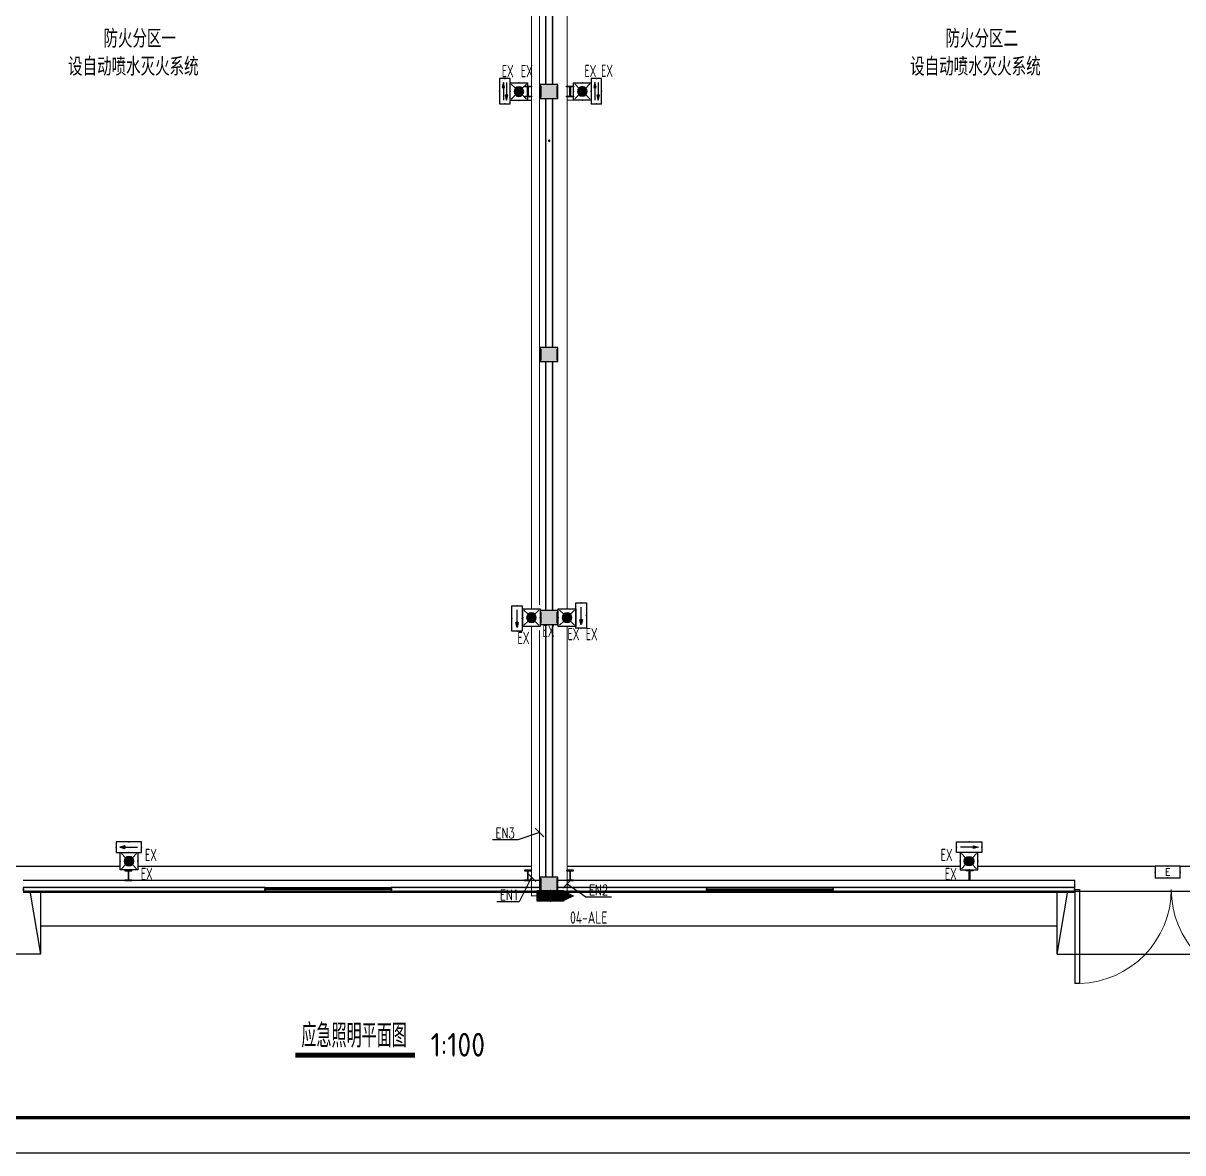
# Model space of a CAD drawing. Extents: x 4532298 to 10139194, y -639876 to -207028.
# Drawn here: x 4666582 to 4699663, y -350159 to -317948 of the extents above; entities that cross this region are included whole.
import ezdxf
from ezdxf.enums import TextEntityAlignment as Align

# ---------------------------------------------------------------- set-up
doc = ezdxf.new("R2010")
doc.units = 0
doc.header["$LTSCALE"] = 1000
doc.header["$MEASUREMENT"] = 0
doc.linetypes.add('DASH', pattern=[0.35, 0.25, -0.1])
doc.layers.get('0').update_dxf_attribs({"linetype": 'CONTINUOUS'})
for name, color, linetype in [('DIM-照明', 3, 'CONTINUOUS'), ('DIM_SYMB', 3, 'CONTINUOUS'), ('EQUIP-照明', 3, 'CONTINUOUS'), ('EQUIP-箱柜', 3, 'CONTINUOUS'), ('PUB_HATCH', 8, 'CONTINUOUS'), ('PUB_TEXT', 7, 'CONTINUOUS'), ('PUB_TITLE', 4, 'CONTINUOUS'), ('WIRE-照明', 1, 'CONTINUOUS'), ('建筑底图', 251, 'CONTINUOUS'), ('电气文字', 7, 'CONTINUOUS')]:
    doc.layers.add(name, color=color, linetype=linetype)
doc.styles.add('_HZTXT', font='txt.shx', dxfattribs={"width": 0.8, "bigfont": 'HZTXT.shx'})
doc.styles.add('_TCH_DIM', font='SIMPLEX', dxfattribs={"bigfont": 'GBCBIG'})
doc.styles.add('_TCH_LABEL', font='COMPLEX', dxfattribs={"bigfont": 'GBCBIG'})
doc.styles.add('_TEL_DIM', font='SIMPLEX', dxfattribs={"width": 0.8, "height": 3.5, "bigfont": 'HZTXT'})
doc.styles.add('SCEI', font='sceie.shx', dxfattribs={"width": 0.75, "bigfont": 'sceic.shx'})
doc.styles.add('sceic', font='sceie.shx', dxfattribs={"width": 0.67, "bigfont": 'sceic.shx'})
doc.styles.add('sceie', font='sceie.shx', dxfattribs={"width": 0.7, "bigfont": 'sceic.shx'})
doc.styles.get("Standard").update_dxf_attribs({"font": 'GBENOR', "bigfont": 'GBCBIG'})

# ---------------------------------------------------------------- blocks, each defined once
blk = doc.blocks.new('$TCHSYS$WIN2D')
for p, q in [((-0.5, 0.5), (0.5, 0.5)), ((-0.5, 0.5), (-0.5, -0.5)), ((0.5, 0.5), (0.5, -0.5)), ((0.5, 0.1667), (-0.5, 0.1667)), ((0.5, -0.1667), (-0.5, -0.1667)), ((-0.5, -0.5), (0.5, -0.5))]:
    blk.add_line(p, q)
blk = doc.blocks.new('$DorLib2D$00000002')
for p, q in [((-0.5, 0), (-0.5, 0.4875)), ((-0.475, 0.4875), (-0.5, 0.4875)), ((-0.475, 0), (-0.475, 0.4875)), ((0.475, 0), (0.475, 0.4875)), ((0.475, 0.4875), (0.5, 0.4875)), ((0.5, 0), (0.5, 0.4875)), ((-0.5, 0), (-0.475, 0)), ((0.5, 0), (0.475, 0))]:
    blk.add_line(p, q)
at = {"lineweight": 13}
for centre, start, end in [((-0.4875, 0), 0, 88.53072), ((0.4875, 0), 91.46928, 180)]:
    blk.add_arc(centre, 0.4875, start, end, dxfattribs=at)
blk = doc.blocks.new('_FZH')
blk.add_lwpolyline([(-0.5, -0.5), (0.5, -0.5), (0.5, 0.5), (-0.5, 0.5)], close=True)
at = {"layer": 'PUB_HATCH'}
blk.add_solid([(-0.5, -0.5), (0.5, -0.5), (-0.5, 0.5), (0.5, 0.5)], dxfattribs=at)
blk = doc.blocks.new('*X427')
at = {"color": 0}
for p, q in [((-250, 33), (-83, 200)), ((-250, 68), (-118, 200)), ((-250, 104), (-154, 200)), ((-250, 139), (-189, 200)), ((-250, 174), (-224, 200)), ((-247, 0), (-47, 200)), ((-212, 0), (-12, 200)), ((-177, 0), (23, 200)), ((-141, 0), (59, 200)), ((-106, 0), (94, 200)), ((-71, 0), (129, 200)), ((-35, 0), (165, 200)), ((0, 0), (200, 200)), ((35, 0), (235, 200)), ((71, 0), (250, 179)), ((106, 0), (250, 144)), ((141, 0), (250, 109)), ((177, 0), (250, 73)), ((212, 0), (250, 38)), ((247, 0), (250, 3))]:
    blk.add_line(p, q, dxfattribs=at)
blk = doc.blocks.new('$equip$00001421')
for p, q in [((0.75, 0.6), (-0.75, 0.6)), ((-0.75, 0.6), (-0.75, 0)), ((-0.75, 0), (0.75, 0)), ((0.75, 0), (0.75, 0.6))]:
    blk.add_line(p, q)
at = {"const_width": 0.6}
blk.add_lwpolyline([(-0.75, 0.3), (0.75, 0.3)], dxfattribs=at)
for p in [(-0.75, 0.3), (0, 0.6), (0, 0), (0.75, 0.3)]:
    blk.add_point(p)
at = {"xscale": 0.00300000000061118, "yscale": 0.00300000000061118, "zscale": 0.00300000000061118}
blk.add_blockref('*X427', (0, 0), dxfattribs=at)
at = {"style": '_TCH_LABEL', "flags": 9}
blk.add_attdef('A', (0, 0), '', height=0.00002, dxfattribs=at)
blk = doc.blocks.new('$equip_U$00000051(DK-xiezc)')
at = {"color": 7}
blk.add_lwpolyline([(0, -1.474, 0.6, 0, 0), (0, -2.093, 0, 0, 0)], format="xyseb", dxfattribs=at)
at = {"xscale": -1, "rotation": 270}
blk.add_blockref('$equip$00001421', (-0.3, -0.724), dxfattribs=at)
at = {"color": 7, "style": '_TEL_DIM', "flags": 1}
blk.add_attdef('A', text='', height=0.00002, dxfattribs=at).set_placement((0, 0), align=Align.MIDDLE_CENTER)
blk = doc.blocks.new('$equip$00002534')
for p, q in [((-0.72, 0.66), (-0.72, 0)), ((0.72, 0.66), (-0.72, 0.66)), ((-0.72, 0), (0.72, 0)), ((0.72, 0), (0.72, 0.66))]:
    blk.add_line(p, q)
at = {"const_width": 0.04}
blk.add_lwpolyline([(-0.72, 0.66), (-0.72, 0), (0.72, 0), (0.72, 0.66), (-0.72, 0.66), (-0.72, 0)], dxfattribs=at)
for p in [(-0.72, 0.33), (0, 0.66), (0, 0), (0.72, 0.33)]:
    blk.add_point(p)
at = {"color": 7, "style": '_TEL_DIM'}
blk.add_attdef('$TEXT$', text='', height=0.4, dxfattribs=at).set_placement((0, 0.33), align=Align.MIDDLE_CENTER)
at = {"color": 7, "style": '_TEL_DIM', "flags": 1}
blk.add_attdef('A', text='', height=0.00002, dxfattribs=at).set_placement((0, 0), align=Align.MIDDLE_CENTER)
blk = doc.blocks.new('$equip$00002604')
blk.add_hatch(color=256).paths.add_polyline_path([(0.275, 0.5, 1), (-0.274, 0.5, 1)])
for p, q in [((-0.429, 0.929), (-0.194, 0.694)), ((0.194, 0.694), (0.429, 0.929)), ((-0.429, 0.071), (-0.194, 0.306)), ((0.194, 0.306), (0.429, 0.071))]:
    blk.add_line(p, q)
at = {"const_width": 0.04}
blk.add_lwpolyline([(-0.5, 1), (-0.5, 0), (0.5, 0), (0.5, 1), (-0.5, 1), (-0.5, 0)], dxfattribs=at)
blk.add_lwpolyline([(-0.5, 1), (-0.5, 0), (0.5, 0), (0.5, 1)], close=True)
blk.add_circle((0, 0.5), 0.275)
for p in [(0, 1), (-0.5, 0.5), (0, 0), (0.5, 0.5)]:
    blk.add_point(p)
at = {"color": 7, "style": '_TEL_DIM', "flags": 1}
blk.add_attdef('A', text='', height=0.000025, dxfattribs=at).set_placement((0, 0), align=Align.MIDDLE_CENTER)
blk = doc.blocks.new('$equip$00002541')
blk.add_hatch(color=256).paths.add_polyline_path([(-0.24, 0.372), (-0.528, 0.3), (-0.24, 0.228)])
for p, q in [((-0.72, 0.6), (-0.72, 0)), ((0.72, 0.6), (-0.72, 0.6)), ((-0.72, 0), (0.72, 0)), ((-0.24, 0.372), (-0.528, 0.3)), ((-0.528, 0.3), (-0.24, 0.228)), ((-0.24, 0.372), (-0.24, 0.228)), ((0.72, 0), (0.72, 0.6))]:
    blk.add_line(p, q)
at = {"color": 7}
blk.add_line((-0.48, 0.3), (0.48, 0.3), dxfattribs=at)
at = {"const_width": 0.04}
blk.add_lwpolyline([(-0.72, 0.6), (-0.72, 0), (0.72, 0), (0.72, 0.6), (-0.72, 0.6), (-0.72, 0)], dxfattribs=at)
for p in [(-0.72, 0.3), (0, 0.6), (0, 0), (0.72, 0.3)]:
    blk.add_point(p)
at = {"color": 7, "style": '_TEL_DIM', "flags": 1}
blk.add_attdef('A', text='', height=0.00002, dxfattribs=at).set_placement((0, 0), align=Align.MIDDLE_CENTER)
blk = doc.blocks.new('$equip$00002542')
h = blk.add_hatch(color=256)
h.paths.add_polyline_path([(-0.215, 0.29), (-0.503, 0.218), (-0.215, 0.218)])
h.paths.add_polyline_path([(-0.215, 0.218), (-0.503, 0.218), (-0.215, 0.146)])
h.paths.add_polyline_path([(0.215, 0.472), (0.215, 0.328), (0.503, 0.4)])
for p, q in [((-0.72, 0.6), (-0.72, 0)), ((0.72, 0.6), (-0.72, 0.6)), ((-0.72, 0), (0.72, 0)), ((-0.215, 0.29), (-0.503, 0.218)), ((-0.503, 0.218), (-0.215, 0.146)), ((-0.215, 0.146), (-0.215, 0.29)), ((0.215, 0.472), (0.215, 0.328)), ((0.503, 0.4), (0.215, 0.472)), ((0.215, 0.328), (0.503, 0.4)), ((0.72, 0), (0.72, 0.6))]:
    blk.add_line(p, q)
at = {"color": 7}
for p, q in [((-0.505, 0.4), (0.455, 0.4)), ((-0.503, 0.218), (0.505, 0.218))]:
    blk.add_line(p, q, dxfattribs=at)
at = {"const_width": 0.04}
blk.add_lwpolyline([(-0.72, 0.6), (-0.72, 0), (0.72, 0), (0.72, 0.6), (-0.72, 0.6), (-0.72, 0)], dxfattribs=at)
for p in [(-0.72, 0.3), (0, 0.6), (0, 0), (0.72, 0.3)]:
    blk.add_point(p)
at = {"color": 7, "style": '_TEL_DIM', "flags": 1}
blk.add_attdef('A', text='', height=0.00002, dxfattribs=at).set_placement((0, 0), align=Align.MIDDLE_CENTER)

msp = doc.modelspace()

# ---------------------------------------------------------------- hatches: boundary and pattern name
at = {"layer": '建筑底图'}
for points in [[(4681482.4, -319698.3), (4681522.4, -319698.3), (4681522.4, -312598.3), (4681482.4, -312598.3)], [(4681642.4, -319698.3), (4681682.4, -319698.3), (4681682.4, -312598.3), (4681642.4, -312598.3)], [(4680992.4, -320032.3), (4681082.4, -320032.3), (4681082.4, -320048.3), (4680882.4, -320048.3), (4680882.4, -320032.3), (4680972.4, -320032.3), (4680972.4, -319764.3), (4680882.4, -319764.3), (4680882.4, -319748.3), (4681082.4, -319748.3), (4681082.4, -319764.3), (4680992.4, -319764.3)], [(4681832.4, -319698.3), (4681332.4, -319698.3), (4681372.4, -319738.3), (4681792.4, -319738.3)], [(4681332.4, -319698.3), (4681332.4, -320098.3), (4681372.4, -320058.3), (4681372.4, -319738.3)], [(4681832.4, -320098.3), (4681832.4, -319698.3), (4681792.4, -319738.3), (4681792.4, -320058.3)], [(4682192.4, -320032.3), (4682282.4, -320032.3), (4682282.4, -320048.3), (4682082.4, -320048.3), (4682082.4, -320032.3), (4682172.4, -320032.3), (4682172.4, -319764.3), (4682082.4, -319764.3), (4682082.4, -319748.3), (4682282.4, -319748.3), (4682282.4, -319764.3), (4682192.4, -319764.3)], [(4681332.4, -320098.3), (4681832.4, -320098.3), (4681792.4, -320058.3), (4681372.4, -320058.3)], [(4681482.4, -327198.3), (4681522.4, -327198.3), (4681522.4, -320098.3), (4681482.4, -320098.3)], [(4681642.4, -327198.3), (4681682.4, -327198.3), (4681682.4, -320098.3), (4681642.4, -320098.3)], [(4681832.4, -327198.3), (4681332.4, -327198.3), (4681372.4, -327238.3), (4681792.4, -327238.3)], [(4681332.4, -327198.3), (4681332.4, -327598.3), (4681372.4, -327558.3), (4681372.4, -327238.3)], [(4681832.4, -327598.3), (4681832.4, -327198.3), (4681792.4, -327238.3), (4681792.4, -327558.3)], [(4681332.4, -327598.3), (4681832.4, -327598.3), (4681792.4, -327558.3), (4681372.4, -327558.3)], [(4681482.4, -334698.3), (4681522.4, -334698.3), (4681522.4, -327598.3), (4681482.4, -327598.3)], [(4681642.4, -334698.3), (4681682.4, -334698.3), (4681682.4, -327598.3), (4681642.4, -327598.3)], [(4681832.4, -334698.3), (4681332.4, -334698.3), (4681372.4, -334738.3), (4681792.4, -334738.3)], [(4681332.4, -334698.3), (4681332.4, -335098.3), (4681372.4, -335058.3), (4681372.4, -334738.3)], [(4681832.4, -335098.3), (4681832.4, -334698.3), (4681792.4, -334738.3), (4681792.4, -335058.3)], [(4681332.4, -335098.3), (4681832.4, -335098.3), (4681792.4, -335058.3), (4681372.4, -335058.3)], [(4681482.4, -342298.3), (4681522.4, -342298.3), (4681522.4, -335098.3), (4681482.4, -335098.3)], [(4681642.4, -342298.3), (4681682.4, -342298.3), (4681682.4, -335098.3), (4681642.4, -335098.3)], [(4669592.4, -342114.3), (4669682.4, -342114.3), (4669682.4, -342098.3), (4669482.4, -342098.3), (4669482.4, -342114.3), (4669572.4, -342114.3), (4669572.4, -342382.3), (4669482.4, -342382.3), (4669482.4, -342398.3), (4669682.4, -342398.3), (4669682.4, -342382.3), (4669592.4, -342382.3)], [(4680992.4, -342114.3), (4681082.4, -342114.3), (4681082.4, -342098.3), (4680882.4, -342098.3), (4680882.4, -342114.3), (4680972.4, -342114.3), (4680972.4, -342382.3), (4680882.4, -342382.3), (4680882.4, -342398.3), (4681082.4, -342398.3), (4681082.4, -342382.3), (4680992.4, -342382.3)], [(4681832.4, -342298.3), (4681332.4, -342298.3), (4681372.4, -342338.3), (4681792.4, -342338.3)], [(4681332.4, -342298.3), (4681332.4, -342698.3), (4681372.4, -342658.3), (4681372.4, -342338.3)], [(4681832.4, -342698.3), (4681832.4, -342298.3), (4681792.4, -342338.3), (4681792.4, -342658.3)], [(4682192.4, -342114.3), (4682282.4, -342114.3), (4682282.4, -342098.3), (4682082.4, -342098.3), (4682082.4, -342114.3), (4682172.4, -342114.3), (4682172.4, -342382.3), (4682082.4, -342382.3), (4682082.4, -342398.3), (4682282.4, -342398.3), (4682282.4, -342382.3), (4682192.4, -342382.3)], [(4693572.4, -342114.3), (4693482.4, -342114.3), (4693482.4, -342098.3), (4693682.4, -342098.3), (4693682.4, -342114.3), (4693592.4, -342114.3), (4693592.4, -342382.3), (4693682.4, -342382.3), (4693682.4, -342398.3), (4693482.4, -342398.3), (4693482.4, -342382.3), (4693572.4, -342382.3)], [(4673482.4, -342598.3), (4666582.4, -342598.3), (4666612.4, -342628.3), (4673452.4, -342628.3)], [(4666582.4, -342598.3), (4666582.4, -342698.3), (4666612.4, -342668.3), (4666612.4, -342628.3)], [(4666582.4, -342698.3), (4673482.4, -342698.3), (4673452.4, -342668.3), (4666612.4, -342668.3)], [(4673482.4, -342698.3), (4673482.4, -342598.3), (4673452.4, -342628.3), (4673452.4, -342668.3)], [(4681332.4, -342628.3), (4681332.4, -342598.3), (4677082.4, -342598.3), (4677112.4, -342628.3)], [(4677082.4, -342598.3), (4677082.4, -342698.3), (4677112.4, -342668.3), (4677112.4, -342628.3)], [(4681332.4, -342698.3), (4681332.4, -342668.3), (4677112.4, -342668.3), (4677082.4, -342698.3)], [(4681332.4, -342698.3), (4681832.4, -342698.3), (4681792.4, -342658.3), (4681372.4, -342658.3)], [(4681832.4, -342598.3), (4681832.4, -342628.3), (4686052.4, -342628.3), (4686082.4, -342598.3)], [(4681832.4, -342668.3), (4681832.4, -342698.3), (4686082.4, -342698.3), (4686052.4, -342668.3)], [(4686082.4, -342698.3), (4686082.4, -342598.3), (4686052.4, -342628.3), (4686052.4, -342668.3)], [(4696582.4, -342598.3), (4689682.4, -342598.3), (4689712.4, -342628.3), (4696552.4, -342628.3)], [(4689682.4, -342598.3), (4689682.4, -342698.3), (4689712.4, -342668.3), (4689712.4, -342628.3)], [(4689682.4, -342698.3), (4696582.4, -342698.3), (4696552.4, -342668.3), (4689712.4, -342668.3)], [(4696582.4, -342698.3), (4696582.4, -342598.3), (4696552.4, -342628.3), (4696552.4, -342668.3)]]:
    msp.add_hatch(color=256, dxfattribs=at).paths.add_polyline_path(points)

# ---------------------------------------------------------------- linework, layer by layer
at = {"layer": 'DIM-照明'}
for p, q in [((4681436, -341148.9), (4681188.5, -340901.4)), ((4680956.1, -342176.5), (4681208.8, -342418.7)), ((4682222.2, -342369.9), (4681974.7, -342617.4))]:
    msp.add_line(p, q, dxfattribs=at)
for points in [[(4681312.2, -341025.1), (4680692.8, -341237.2)], [(4680692.8, -341237.2), (4679967.8, -341237.2)], [(4681082.4, -342297.6), (4680728.1, -343003.4)], [(4682098.4, -342493.7), (4682635.8, -342864.5)], [(4680728.1, -343003.4), (4680093.1, -343003.4)], [(4682635.8, -342864.5), (4683360.8, -342864.5)]]:
    msp.add_lwpolyline(points, dxfattribs=at)
at = {"layer": 'DIM_SYMB', "const_width": 140}
msp.add_lwpolyline([(4674348.2, -347372.1), (4677760, -347372.1)], dxfattribs=at)
at = {"layer": 'PUB_TITLE', "color": 4}
msp.add_lwpolyline([(4647041.8, -350158.8), (4731141.8, -350158.8), (4731141.8, -290758.8), (4647041.8, -290758.8)], close=True, dxfattribs=at)
at = {"layer": 'PUB_TITLE', "color": 4, "const_width": 100}
msp.add_lwpolyline([(4649541.8, -349158.8), (4730141.8, -349158.8), (4730141.8, -291758.8), (4649541.8, -291758.8)], close=True, dxfattribs=at)
at = {"layer": 'WIRE-照明', "color": 1, "linetype": 'DASH', "const_width": 31.9}
for points in [[(4681312.2, -334535.8), (4681312.2, -297655.9), (4679239.3, -297655.9)], [(4681082.4, -334648.3), (4681082.4, -305196.8), (4669341.6, -305196.8), (4669341.6, -304964.1)], [(4682098.4, -334648.3), (4682098.4, -305138.3)], [(4681243.6, -342833.3), (4681082.4, -342833.3), (4681082.4, -335148.3)], [(4699592.8, -341990.1), (4704582.5, -341990.1), (4704582.5, -335202.8)], [(4664081.4, -341990.1), (4669349.5, -341990.1)], [(4669849.5, -341990.1), (4681082.4, -341990.1)], [(4693315.4, -341990.1), (4682098.4, -341990.1)], [(4698872.8, -341990.1), (4693815.4, -341990.1)]]:
    msp.add_lwpolyline(points, dxfattribs=at)
at = {"layer": 'WIRE-照明', "color": 1, "const_width": 35}
for points in [[(4680972.4, -320148.3), (4681082.4, -320148.3)], [(4682284.4, -320144.4), (4682098.4, -320144.4)]]:
    msp.add_lwpolyline(points, dxfattribs=at)
at = {"layer": 'WIRE-照明', "linetype": 'DASH', "const_width": 31.9}
for points in [[(4681312.2, -342691.1), (4681312.2, -335260.8)], [(4682098.4, -342770.5), (4682098.4, -335148.3)]]:
    msp.add_lwpolyline(points, dxfattribs=at)
at = {"layer": '建筑底图'}
for p, q in [((4681482.4, -312598.3), (4681482.4, -319698.3)), ((4681682.4, -312598.3), (4681682.4, -319698.3)), ((4681482.4, -320098.3), (4681482.4, -327198.3)), ((4681682.4, -320098.3), (4681682.4, -327198.3)), ((4681482.4, -327598.3), (4681482.4, -334698.3)), ((4681682.4, -327598.3), (4681682.4, -334698.3)), ((4681482.4, -335098.3), (4681482.4, -342298.3)), ((4681682.4, -335098.3), (4681682.4, -342298.3)), ((4673482.4, -342598.3), (4666582.4, -342598.3)), ((4666582.4, -342598.3), (4666582.4, -342698.3)), ((4666582.4, -342698.3), (4673482.4, -342698.3)), ((4667082.4, -344498.3), (4666782.4, -342698.3)), ((4667082.4, -344498.3), (4667082.4, -342698.3)), ((4673482.4, -342698.3), (4673482.4, -342598.3)), ((4681332.4, -342598.3), (4677082.4, -342598.3)), ((4677082.4, -342598.3), (4677082.4, -342698.3)), ((4677082.4, -342698.3), (4681332.4, -342698.3)), ((4686082.4, -342598.3), (4681832.4, -342598.3)), ((4681832.4, -342698.3), (4686082.4, -342698.3)), ((4686082.4, -342698.3), (4686082.4, -342598.3)), ((4696582.4, -342598.3), (4689682.4, -342598.3)), ((4689682.4, -342598.3), (4689682.4, -342698.3)), ((4689682.4, -342698.3), (4696582.4, -342698.3)), ((4696082.4, -344498.3), (4696082.4, -342698.3)), ((4696082.4, -344498.3), (4696382.4, -342698.3)), ((4696582.3, -342598.3), (4696582.3, -342398.3)), ((4696582.3, -342698.3), (4696582.3, -342738.3)), ((4696582.4, -342698.3), (4696582.4, -342598.3)), ((4696582.4, -342698.3), (4702082.4, -342698.3)), ((4667082.4, -344498.3), (4660582.4, -344498.3)), ((4696082.4, -344498.3), (4702582.4, -344498.3))]:
    msp.add_line(p, q, dxfattribs=at)
for points in [[(4680882.4, -319748.3), (4681082.4, -319748.3), (4681082.4, -319764.3), (4680992.4, -319764.3), (4680992.4, -320032.3), (4681082.4, -320032.3), (4681082.4, -320048.3), (4680882.4, -320048.3), (4680882.4, -320032.3), (4680972.4, -320032.3), (4680972.4, -319764.3), (4680882.4, -319764.3)], [(4682082.4, -319748.3), (4682282.4, -319748.3), (4682282.4, -319764.3), (4682192.4, -319764.3), (4682192.4, -320032.3), (4682282.4, -320032.3), (4682282.4, -320048.3), (4682082.4, -320048.3), (4682082.4, -320032.3), (4682172.4, -320032.3), (4682172.4, -319764.3), (4682082.4, -319764.3)], [(4669482.4, -342398.3), (4669682.4, -342398.3), (4669682.4, -342382.3), (4669592.4, -342382.3), (4669592.4, -342114.3), (4669682.4, -342114.3), (4669682.4, -342098.3), (4669482.4, -342098.3), (4669482.4, -342114.3), (4669572.4, -342114.3), (4669572.4, -342382.3), (4669482.4, -342382.3)], [(4680882.4, -342398.3), (4681082.4, -342398.3), (4681082.4, -342382.3), (4680992.4, -342382.3), (4680992.4, -342114.3), (4681082.4, -342114.3), (4681082.4, -342098.3), (4680882.4, -342098.3), (4680882.4, -342114.3), (4680972.4, -342114.3), (4680972.4, -342382.3), (4680882.4, -342382.3)], [(4682082.4, -342398.3), (4682282.4, -342398.3), (4682282.4, -342382.3), (4682192.4, -342382.3), (4682192.4, -342114.3), (4682282.4, -342114.3), (4682282.4, -342098.3), (4682082.4, -342098.3), (4682082.4, -342114.3), (4682172.4, -342114.3), (4682172.4, -342382.3), (4682082.4, -342382.3)], [(4693682.4, -342398.3), (4693482.4, -342398.3), (4693482.4, -342382.3), (4693572.4, -342382.3), (4693572.4, -342114.3), (4693482.4, -342114.3), (4693482.4, -342098.3), (4693682.4, -342098.3), (4693682.4, -342114.3), (4693592.4, -342114.3), (4693592.4, -342382.3), (4693682.4, -342382.3)]]:
    msp.add_lwpolyline(points, close=True, dxfattribs=at)
msp.add_lwpolyline([(4681577.3, -321280.9, 1), (4681600, -321313.9, 1)], format="xyb", close=True, dxfattribs=at)
for points in [[(4681332.4, -342398.3), (4666582.4, -342398.3)], [(4696582.3, -342398.3), (4681832.4, -342398.3)], [(4681582.4, -342738.3), (4666582.4, -342738.3)], [(4696582.3, -342738.3), (4681582.4, -342738.3)], [(4681582.4, -343698.3), (4667082.4, -343698.3)], [(4696082.4, -343698.3), (4681582.4, -343698.3)]]:
    msp.add_lwpolyline(points, dxfattribs=at)

# ---------------------------------------------------------------- block references
at = {"layer": 'EQUIP-照明', "color": 1, "xscale": 500, "yscale": 500, "zscale": 500, "rotation": 270}
for p in [(4680172.4, -319888.3), (4682784.4, -319888.3)]:
    msp.add_blockref('$equip$00002542', p, dxfattribs=at)
at = {"layer": 'EQUIP-照明', "yscale": 500, "zscale": 500}
for name, p, xscale, rotation in [('$equip$00002604', (4680722.4, -319648.3), -500, 180), ('$equip$00002604', (4682534.4, -319644.4), -500, 180), ('$equip$00002541', (4680519.9, -334920.4), -500, 270), ('$equip$00002604', (4681082.4, -334648.3), -500, 180), ('$equip$00002604', (4682098.4, -334648.3), -500, 180), ('$equip$00002541', (4682348.4, -334841.2), -500, 270), ('$equip$00002604', (4669599.5, -341593), -500, 180), ('$equip$00002604', (4693565.4, -341593), 500, 180)]:
    msp.add_blockref(name, p, dxfattribs=dict(at, xscale=xscale, rotation=rotation))
at = {"layer": 'EQUIP-照明', "color": 1, "yscale": 500, "zscale": 500}
for p, xscale in [((4669599.5, -341593), 500), ((4693565.4, -341593), -500)]:
    msp.add_blockref('$equip$00002541', p, dxfattribs=dict(at, xscale=xscale))
at = {"layer": 'EQUIP-照明', "xscale": 500, "yscale": 500, "zscale": 500}
msp.add_blockref('$equip$00002534', (4699232.8, -342320.1), dxfattribs=at).add_auto_attribs({'$TEXT$': 'E'})
at = {"layer": 'EQUIP-箱柜', "xscale": 503.2320000000764, "yscale": 503.2320000000764, "zscale": 503.2320000000764, "rotation": 89.99999999999999}
msp.add_blockref('$equip_U$00000051(DK-xiezc)', (4681256.5, -342833.3), dxfattribs=at)
at = {"layer": '建筑底图'}
for name, p, xscale, yscale, zscale in [('_FZH', (4681582.4, -319898.3), 500, 400, 400), ('_FZH', (4681582.4, -327398.3), 500, 400, 400), ('_FZH', (4681582.4, -334898.3), 500, 400, 400), ('_FZH', (4681582.4, -342498.3), 500, 400, 400), ('$TCHSYS$WIN2D', (4675282.4, -342648.3), 3600, 100, 3600), ('$TCHSYS$WIN2D', (4687882.4, -342648.3), -3600, 100, -3600), ('$DorLib2D$00000002', (4699332.4, -342648.3), 5500, -5500, 5500)]:
    msp.add_blockref(name, p, dxfattribs=dict(at, xscale=xscale, yscale=yscale, zscale=zscale))

# ---------------------------------------------------------------- texts
at = {"layer": 'DIM-照明', "color": 7, "style": '_TCH_DIM', "width": 0.705882}
for s, p in [('EN3', (4680055.3, -341187.2)), ('EN1', (4680180.6, -342953.4)), ('EN2', (4682723.3, -342814.5))]:
    msp.add_text(s, height=297.5, dxfattribs=at).set_placement(p)
at = {"layer": 'PUB_TEXT', "style": 'sceic', "width": 0.67}
msp.add_text('应急照明平面图', height=675.18, dxfattribs=at).set_placement((4674518.7, -347156))
at = {"layer": 'PUB_TEXT'}
msp.add_text('1:100', height=675.18, dxfattribs=at).set_placement((4678207.2, -347415.3))
at = {"layer": '建筑底图', "style": '_HZTXT', "width": 0.8}
for s, p in [('防火分区一', (4668870.9, -318647.2)), ('防火分区二', (4692893.2, -318647.2)), ('设自动喷水灭火系统', (4667862.6, -319447.1)), ('设自动喷水灭火系统', (4691885, -319447.1))]:
    msp.add_text(s, height=517.24, dxfattribs=at).set_placement(p)
at = {"layer": '电气文字'}
for s, style, width, p in [('EX', 'sceie', 0.7, (4680234.5, -319490.2)), ('EX', 'sceie', 0.7, (4680781.9, -319490.2)), ('EX', 'sceie', 0.7, (4682593.8, -319486.2)), ('EX', 'sceie', 0.7, (4683067.7, -319480.2)), ('EX', 'sceie', 0.7, (4681398.8, -335453.8)), ('EX', 'sceie', 0.7, (4680686.5, -335651.7)), ('EX', 'sceie', 0.7, (4682112.9, -335545)), ('EX', 'sceie', 0.7, (4682630.2, -335545)), ('EX', 'sceie', 0.7, (4670057.8, -341840.3)), ('EX', 'sceie', 0.7, (4692757.1, -341840.3)), ('EX', 'sceie', 0.7, (4669938.4, -342381.5)), ('EX', 'sceie', 0.7, (4692876.5, -342381.5)), ('04-ALE', 'SCEI', 0.8, (4682184.6, -343625.8))]:
    msp.add_text(s, height=350, dxfattribs=dict(at, style=style, width=width)).set_placement(p)

doc.saveas('drawing.dxf')
